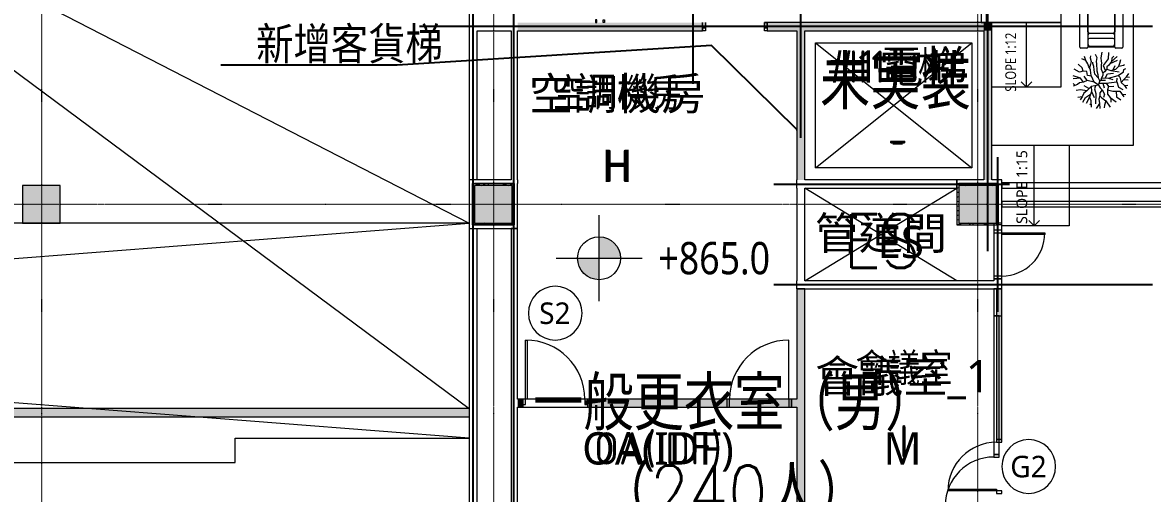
# Model space of a CAD drawing. Extents: x -32000 to 290600, y -29000 to 131250.
# Drawn here: x 234850 to 255849, y 54625 to 63375 of the extents above; entities that cross this region are included whole.
import ezdxf
from ezdxf.enums import TextEntityAlignment as Align

# ---------------------------------------------------------------- set-up
doc = ezdxf.new("R2010")
doc.units = 0
doc.header["$LTSCALE"] = 10
for name, pattern in [('H12PL2$0$HIDDEN', [0.375, 0.25, -0.125]), ('H12PL2$0$JJP_三點線', [0.9, 0.3, -0.15, 0, -0.15, 0, -0.15, 0, -0.15]), ('XFM7P20ICA$0$CENTERK3', [2.749, 2.5, -0.083, 0.083, -0.083]), ('XFM7P20ICA$0$H12PL2$0$HIDDEN', [0.4, 0.3, -0.1]), ('XFM7P20ICA$0$H12PL2$0$JJP_三點線', [0.9, 0.3, -0.15, 0, -0.15, 0, -0.15, 0, -0.15])]:
    doc.linetypes.add(name, pattern=pattern)
for name, color, linetype in [('H12PL2$0$A-OBJE-2D', 252, 'Continuous'), ('H12PL2$0$A-OBJE-TOIL.3D', 252, 'Continuous'), ('H12PL2$0$A-TEXT', 252, 'Continuous'), ('H12PL2$0$A-WALL-IN', 252, 'Continuous'), ('H12PL2$0$A-ZONE', 252, 'Continuous'), ('H12PL2$0$Door', 252, 'Continuous'), ('H12PL2$0$S-COL', 252, 'Continuous'), ('H12PL2$0$S-GRID', 252, 'Continuous'), ('XFM7P20ICA$0$H12PL2$0$A-LAW-建築面積計算', 252, 'Continuous'), ('XFM7P20ICA$0$H12PL2$0$A-OBJE-2D', 252, 'Continuous'), ('XFM7P20ICA$0$H12PL2$0$A-OBJE-TOIL.3D', 252, 'Continuous'), ('XFM7P20ICA$0$H12PL2$0$A-TEXT-修改說明', 252, 'Continuous'), ('XFM7P20ICA$0$H12PL2$0$A-WALL-IN', 252, 'Continuous'), ('XFM7P20ICA$0$H12PL2$0$A-ZONE', 252, 'Continuous'), ('XFM7P20ICA$0$H12PL2$0$D label', 252, 'Continuous'), ('XFM7P20ICA$0$H12PL2$0$Door', 252, 'Continuous'), ('XFM7P20ICA$0$H12PL2$0$Hattch', 252, 'Continuous'), ('XFM7P20ICA$0$H12PL2$0$S-COL', 252, 'Continuous'), ('XFM7P20ICA$0$H12PL2$0$S-GRID', 252, 'Continuous'), ('XFM7P20ICA$0$H12PL2$0$S-SLAB-SHOW', 252, 'Continuous'), ('XFM7P20ICA$0$K-SIN', 252, 'XFM7P20ICA$0$CENTERK3'), ('XFM7P20ICA$0$TEXT2', 252, 'Continuous')]:
    doc.layers.add(name, color=color, linetype=linetype)
doc.styles.add('H12PL2$0$Standard', font='', dxfattribs={"width": 0.8})
doc.styles.add('XFM7P20ICA$0$H12PL2$0$dim-txt', font='isocp.shx', dxfattribs={"width": 0.7, "bigfont": 'chineset.shx'})
doc.styles.add('XFM7P20ICA$0$H12PL2$0$Standard', font='isocp.shx', dxfattribs={"bigfont": 'chineset.shx'})
doc.styles.add('XFM7P20ICA$0$TEXT', font='romans.shx', dxfattribs={"width": 0.85, "bigfont": 'BIGFONT.shx'})
doc.styles.get('H12PL2$0$Standard').set_extended_font_data('Microsoft JhengHei')
doc.dimstyles.new('XFM7P20ICA$0$H12PL2$0$ARCH-dim-200MM', dxfattribs={"dimscale": 200, "dimtxt": 0.3, "dimasz": 0.1, "dimexe": 0.1, "dimexo": 0.1, "dimgap": 0.05, "dimtad": 1, "dimdec": 0, "dimlfac": 10, "dimrnd": 0.5, "dimdsep": 46, "dimtxsty": 'XFM7P20ICA$0$H12PL2$0$dim-txt', "dimblk": 'XFM7P20ICA$0$H12PL2$0$_Dot', "dimcen": 2, "dimclrd": 256, "dimclre": 256, "dimclrt": 256, "dimadec": 0, "dimazin": 0, "dimtfac": 1, "dimtix": 1, "dimtmove": 2, "dimatfit": 3, "dimldrblk": 'XFM7P20ICA$0$H12PL2$0$_OBLIQUE', "dimfxl": 1, "dimtvp": 1, "dimtolj": 1, "dimarcsym": 0})

# ---------------------------------------------------------------- blocks, each defined once
blk = doc.blocks.new('H12PL2')
at = {"layer": 'H12PL2$0$A-OBJE-2D', "lineweight": 0}
for p, q in [((192000, 85950), (243150, 59650)), ((250540, 63225), (251890, 63225)), ((249590, 60675), (252490, 63000)), ((249590, 63000), (252490, 60675)), ((249590, 60675), (249590, 63000)), ((249590, 63000), (252490, 63000)), ((252490, 63000), (252490, 60675)), ((253507.5, 62175), (253407.5, 62275)), ((253507.5, 62175), (253607.5, 62275)), ((252490, 60675), (249590, 60675)), ((249390, 58575), (252215, 60300)), ((252215, 58575), (249390, 60300)), ((192000, 55650), (243150, 59650)), ((243150, 55650), (192000, 59650))]:
    blk.add_line(p, q, dxfattribs=at)
for points in [[(192000, 85950), (192000, 55200), (238800, 55200), (238800, 55650), (243150, 55650)], [(252865, 66375), (254150, 66375), (254150, 63375), (252865, 63375)]]:
    blk.add_lwpolyline(points, dxfattribs=at)
blk.add_lwpolyline([(252865, 63375), (254150, 63375), (254150, 62175), (252865, 62175)], close=True, dxfattribs=at)
at = {"layer": 'H12PL2$0$A-OBJE-2D', "lineweight": 0, "flags": 128}
blk.add_lwpolyline([(253507.5, 62175), (253507.5, 63375)], dxfattribs=at)
at = {"layer": 'H12PL2$0$A-OBJE-2D', "linetype": 'H12PL2$0$HIDDEN', "lineweight": 0}
blk.add_lwpolyline([(243150, 59650), (192000, 59650)], dxfattribs=at)
at = {"layer": 'H12PL2$0$A-OBJE-TOIL.3D', "lineweight": 0, "flags": 128}
blk.add_lwpolyline([(245525, 63425), (245500, 63425), (245500, 63375), (245525, 63375)], close=True, dxfattribs=at)
at = {"layer": 'H12PL2$0$A-WALL-IN', "lineweight": 0}
for p, q in [((247490, 63375), (247490, 63225)), ((248690, 63375), (248690, 63225)), ((253050, 59515), (252900, 59515)), ((253050, 58615), (252900, 58615)), ((247940, 56375), (247940, 56225)), ((249140, 56375), (249140, 56225)), ((252900, 55350), (253000, 55350))]:
    blk.add_line(p, q, dxfattribs=at)
at = {"layer": 'H12PL2$0$A-WALL-IN', "lineweight": 0, "flags": 128}
for points in [[(243150, 75375), (243150, 60490)], [(252665, 65025), (252665, 63375)], [(252765, 63375), (252765, 65025)], [(243300, 60490), (243300, 63225)], [(243300, 63225), (243928, 63225)], [(243928, 63225), (243928, 60450)], [(244050, 60450), (244050, 63225)], [(244050, 63225), (247490, 63225)], [(252715, 63375), (248690, 63375)], [(248690, 63225), (249240, 63225)], [(249240, 63225), (249240, 60450)], [(249390, 60450), (249390, 63225)], [(249390, 63225), (252715, 63225)], [(252665, 63375), (252765, 63375)], [(252865, 63375), (252715, 63375)], [(252715, 63225), (252715, 60450)], [(252865, 60450), (252865, 63375)], [(243150, 60490), (243150, 59700)], [(243300, 60450), (243300, 60490)], [(243150, 60450), (243150, 60385)], [(243928, 60450), (243150, 60450)], [(243150, 60385), (243150, 59550)], [(243215, 59615), (243215, 60385)], [(243215, 60385), (243985, 60385)], [(243215, 60385), (243250, 60385)], [(243215, 60385), (243215, 59615)], [(243950, 60385), (243250, 60385)], [(243300, 60350), (243300, 60385)], [(243985, 60385), (243950, 60385)], [(243985, 60385), (243985, 59615)], [(243985, 59650), (243985, 60385)], [(244050, 60450), (244050, 60385)], [(244050, 59615), (244050, 60385)], [(249240, 60300), (249240, 60450)], [(249240, 60300), (249240, 58575)], [(252215, 60450), (249390, 60450)], [(249390, 58575), (249390, 60300)], [(249390, 60300), (252215, 60300)], [(252215, 60300), (252215, 60450)], [(252715, 60450), (252215, 60450)], [(252215, 60450), (252215, 60385)], [(252215, 60385), (252985, 60385)], [(252215, 60385), (252250, 60385)], [(252215, 60385), (252215, 59615)], [(252950, 60385), (252250, 60385)], [(252985, 60450), (252865, 60450)], [(252985, 60385), (252950, 60385)], [(253050, 60450), (252985, 60450)], [(252985, 60385), (252985, 59615)], [(252985, 59650), (252985, 60385)], [(253050, 59615), (253050, 60450)], [(243300, 59615), (243300, 59650)], [(243985, 59615), (243985, 59650)], [(252900, 59650), (252900, 59515)], [(253050, 59650), (252950, 59650)], [(252985, 59615), (252985, 59650)], [(253050, 59515), (253050, 59650)], [(243150, 59550), (243150, 50025)], [(243150, 59550), (243215, 59550)], [(243985, 59615), (243215, 59615)], [(243215, 59615), (243250, 59615)], [(243215, 59550), (244050, 59550)], [(243250, 59615), (243985, 59615)], [(243300, 45450), (243300, 59550)], [(243928, 59550), (243928, 45450)], [(244050, 59550), (243928, 59550)], [(244050, 59550), (244050, 59615)], [(244050, 56375), (244050, 59550)], [(252215, 59615), (252250, 59615)], [(252250, 59615), (252985, 59615)], [(253050, 59615), (252985, 59615)], [(252900, 58615), (252900, 58575)], [(253050, 58575), (253050, 58615)], [(249240, 58425), (249240, 58575)], [(249240, 58425), (249240, 56375)], [(249390, 58425), (249240, 58425)], [(249240, 58425), (253050, 58425)], [(252900, 58575), (249390, 58575)], [(249390, 54250), (249390, 58425)], [(253050, 58425), (252900, 58425)], [(252900, 58425), (252900, 57925)], [(253050, 58425), (253050, 58575)], [(253050, 57925), (253050, 58425)], [(252900, 57925), (253050, 57925)], [(252900, 57925), (252900, 55350)], [(253000, 57925), (252900, 57925)], [(253000, 55350), (253000, 57925)], [(247940, 56375), (244050, 56375)], [(249240, 56375), (249140, 56375)], [(244050, 56225), (247940, 56225)], [(244050, 53375), (244050, 56225)], [(249140, 56225), (249240, 56225)], [(249240, 56225), (249240, 53375)]]:
    blk.add_lwpolyline(points, dxfattribs=at)
at = {"layer": 'H12PL2$0$A-WALL-IN', "linetype": 'H12PL2$0$HIDDEN', "lineweight": 0, "flags": 128}
for points in [[(256200, 60400), (253050, 60400)], [(253050, 60400), (253050, 60300)], [(253050, 60300), (256200, 60300)]]:
    blk.add_lwpolyline(points, dxfattribs=at)
at = {"layer": 'H12PL2$0$Door', "lineweight": 0}
for p, q in [((247490, 63225), (247490, 63375)), ((247490, 63375), (247490, 63225)), ((247490, 63375), (247490, 63225)), ((247540, 63225), (247490, 63225)), ((247540, 63375), (247540, 63225)), ((248640, 63225), (248640, 63375)), ((248640, 63375), (248690, 63375)), ((248690, 63225), (248640, 63225)), ((248690, 63375), (248690, 63225)), ((248690, 63375), (248690, 63225)), ((248690, 63375), (248690, 63225)), ((253050, 59515), (252900, 59515)), ((252900, 59515), (252900, 59465)), ((252900, 59465), (253050, 59465)), ((253050, 59465), (253050, 59515)), ((253050, 59465), (253850, 59465)), ((253050, 59435), (253050, 59465)), ((253850, 59435), (253050, 59435)), ((253850, 59465), (253850, 59435)), ((253050, 58665), (252900, 58665)), ((252900, 58665), (252900, 58615)), ((252900, 58615), (253050, 58615)), ((253050, 58615), (253050, 58665)), ((249090, 56375), (249090, 57475)), ((247990, 56375), (247940, 56375)), ((247940, 56375), (247940, 56225)), ((247940, 56375), (247940, 56225)), ((247940, 56375), (247940, 56225)), ((247990, 56225), (247990, 56375)), ((249140, 56375), (249090, 56375)), ((249090, 56375), (249090, 56225)), ((249140, 56225), (249140, 56375)), ((249140, 56375), (249140, 56225)), ((249140, 56375), (249140, 56225)), ((247940, 56225), (247990, 56225)), ((249090, 56225), (249140, 56225)), ((252900, 55350), (252900, 55300)), ((253000, 55350), (252900, 55350)), ((252900, 55300), (253000, 55300)), ((253000, 55300), (253000, 55350))]:
    blk.add_line(p, q, dxfattribs=at)
for centre, radius, start, end in [((253050, 59465), 800, 270, 0), ((249090, 56375), 1100, 90, 180), ((252900, 54400), 900, 90, 180)]:
    blk.add_arc(centre, radius, start, end, dxfattribs=at)
at = {"layer": 'H12PL2$0$S-COL', "lineweight": 0, "flags": 128}
for points in [[(234850, 59650), (235550, 59650), (235550, 60350), (234850, 60350)], [(243250, 59650), (243950, 59650), (243950, 60350), (243250, 60350)], [(252250, 59650), (252950, 59650), (252950, 60350), (252250, 60350)]]:
    blk.add_lwpolyline(points, close=True, dxfattribs=at)
at = {"layer": 'H12PL2$0$S-GRID', "linetype": 'H12PL2$0$JJP_三點線', "lineweight": 0}
for p, q in [((235200, 128250), (235200, -28000)), ((243600, 128250), (243600, -28000)), ((252600, 128250), (252600, -28000)), ((-29000, 60000), (289600, 60000))]:
    blk.add_line(p, q, dxfattribs=at)
at = {"layer": 'H12PL2$0$A-TEXT', "linetype": 'Continuous', "lineweight": 0, "insert": (253114.93, 62091.75), "char_height": 200, "attachment_point": 1, "rotation": 90, "style": 'H12PL2$0$Standard'}
blk.add_mtext('\\A1;SLOPE 1:12', dxfattribs=at)
at = {"layer": 'H12PL2$0$A-ZONE', "style": 'H12PL2$0$Standard'}
for s, p in [('#1電梯', (251115, 62857.06)), ('空調機房', (245900.71, 62355.08)), ('-', (251115, 61516.69)), ('H', (245900.71, 61013.19)), ('管道間', (250802.5, 59760.05)), ('會議室_1', (251205.77, 57102.27)), ('OA(IDF)', (246659.43, 55761.62)), ('M', (251205.77, 55758.1))]:
    blk.add_text(s, height=600, dxfattribs=at).set_placement(p, align=Align.TOP_CENTER)
blk = doc.blocks.new('XFM7P20ICA$0$H12PL2$0$_Dot')
blk = doc.blocks.new('XFM7P20ICA$0$H12PL2$0$_OBLIQUE')
at = {"color": 0, "linetype": 'ByBlock', "lineweight": -2}
blk.add_line((-0.5, -0.5), (0.5, 0.5), dxfattribs=at)
blk = doc.blocks.new('XFM7P20ICA$0$H12PL2')
at = {"layer": 'XFM7P20ICA$0$H12PL2$0$Hattch', "linetype": 'Continuous', "lineweight": 0}
for points in [[(244050, 63225), (247490, 63225), (247490, 63375), (244050, 63375)], [(248690, 63225), (252715, 63225), (252715, 63375), (248690, 63375)], [(249390, 60450), (249390, 63225), (249240, 63225), (249240, 60450)], [(252715, 63225), (252865, 63375), (252715, 63375)], [(252715, 63225), (252865, 63225), (252865, 63375)], [(252715, 63225), (252715, 60450), (252865, 60450), (252865, 63225)], [(234850, 59650), (235550, 59650), (235550, 60350), (234850, 60350)], [(243250, 59650), (243950, 59650), (243950, 60350), (243250, 60350)], [(252250, 59650), (252950, 59650), (252950, 60350), (252250, 60350)], [(245565.38, 58995.71), (245965.38, 58995.71), (245934.93, 59148.79), (245848.22, 59278.56), (245718.45, 59365.27), (245565.38, 59395.71)], [(245565.38, 58995.71), (245165.38, 58995.71), (245195.83, 58842.64), (245282.54, 58712.87), (245412.31, 58626.16), (245565.38, 58595.71)], [(249390, 50400), (249390, 58425), (249240, 58425), (249240, 50400)], [(253050, 58425), (252950, 58425), (252950, 55625), (253050, 55625)], [(244050, 56375), (244050, 56225), (244150, 56225), (244150, 56375)], [(245350, 56375), (245350, 56225), (249240, 56225), (249240, 56375)], [(192900, 56050), (243150, 56050), (243150, 56200), (192900, 56200)]]:
    blk.add_hatch(color=256, dxfattribs=at).paths.add_polyline_path(points)
at = {"layer": 'XFM7P20ICA$0$H12PL2$0$A-LAW-建築面積計算', "lineweight": 0}
for p, q in [((254500, 62920), (254500, 63680)), ((254650, 63680), (254650, 62920)), ((254650, 63205.26), (254650, 63670)), ((255150, 62920), (255150, 63680)), ((255150, 63670), (255150, 63205.26)), ((255300, 63680), (255300, 62920)), ((254650, 63145.26), (254650, 62970)), ((255120, 63175.26), (254680, 63175.26)), ((255120, 63175.26), (254680, 63175.26)), ((255120, 63080), (254680, 63080)), ((255150, 62970), (255150, 63145.26)), ((254630, 62900), (254520, 62900)), ((255150, 62920), (254650, 62920)), ((254680, 62940), (255120, 62940)), ((254782.39, 62788.93), (254814.52, 62728.67)), ((254907.01, 62822.78), (254891.28, 62723.19)), ((255033.23, 62819.13), (255025.61, 62698.51)), ((255280, 62900), (255170, 62900)), ((254545.32, 62534.03), (254467.5, 62603.42)), ((254614.4, 62668.36), (254536.65, 62701.35)), ((254614.4, 62668.36), (254585.77, 62741.95)), ((254650.04, 62608.05), (254614.4, 62668.36)), ((254666.49, 62550.48), (254650.04, 62608.05)), ((254696.64, 62602.57), (254677.06, 62533.18)), ((254701.3, 62759.86), (254693.9, 62720.45)), ((254693.9, 62720.45), (254713.09, 62651.91)), ((254713.09, 62651.91), (254696.64, 62602.57)), ((254740.51, 62613.53), (254740.51, 62638.2)), ((254762.44, 62558.7), (254740.51, 62613.53)), ((254814.52, 62728.67), (254800.82, 62651.91)), ((254800.82, 62651.91), (254809.04, 62608.05)), ((254809.04, 62608.05), (254811.78, 62569.67)), ((254891.28, 62723.19), (254899.51, 62657.39)), ((254902.25, 62624.5), (254894.02, 62586.12)), ((254894.02, 62586.12), (254896.77, 62539.51)), ((254899.51, 62657.39), (254902.25, 62624.5)), ((254968.04, 62627.24), (254935.14, 62575.15)), ((255025.61, 62698.51), (254968.04, 62627.24)), ((255033.83, 62577.89), (255000.94, 62550.48)), ((255091.4, 62651.91), (255033.83, 62577.89)), ((255062.62, 62614.9), (255200.51, 62676.58)), ((255091.4, 62651.91), (255196.53, 62745.74)), ((255094.15, 62714.96), (255091.4, 62651.91)), ((255132.03, 62749.68), (255094.15, 62714.96)), ((255122.38, 62495.65), (255153.91, 62577.89)), ((255227.93, 62564.19), (255241.63, 62619.01)), ((255227.93, 62564.19), (255310.17, 62586.12)), ((255241.63, 62619.01), (255265.04, 62689.12)), ((255310.17, 62586.12), (255327.68, 62597.79)), ((254512.42, 62339.39), (254377.51, 62382.54)), ((254495.97, 62451.79), (254397.8, 62509.78)), ((254564.51, 62470.98), (254495.97, 62451.79)), ((254564.51, 62470.98), (254545.32, 62534.03)), ((254627.56, 62465.5), (254564.51, 62470.98)), ((254638.53, 62298.27), (254583.7, 62377.77)), ((254644.01, 62391.48), (254627.56, 62465.5)), ((254715.83, 62377.77), (254644.01, 62391.48)), ((254696.64, 62501.13), (254666.49, 62550.48)), ((254707.61, 62427.12), (254696.64, 62501.13)), ((254715.83, 62377.77), (254707.61, 62427.12)), ((254740.51, 62322.94), (254715.83, 62377.77)), ((254765.18, 62495.65), (254762.44, 62558.7)), ((254781.63, 62416.15), (254765.18, 62495.65)), ((254841.94, 62347.62), (254781.63, 62416.15)), ((254811.78, 62569.67), (254814.52, 62523.07)), ((254814.52, 62523.07), (254817.26, 62476.46)), ((254817.26, 62476.46), (254836.45, 62410.67)), ((254836.45, 62410.67), (254841.94, 62347.62)), ((254896.77, 62539.51), (254894.02, 62509.36)), ((254894.02, 62509.36), (254929.66, 62435.34)), ((254926.92, 62394.22), (254904.99, 62347.62)), ((254929.66, 62435.34), (254926.92, 62394.22)), ((254957.08, 62460.01), (254929.66, 62435.34)), ((254935.14, 62575.15), (254954.33, 62531.29)), ((254954.33, 62531.29), (254974.71, 62480.95)), ((255000.94, 62512.1), (254957.08, 62460.01)), ((254970.51, 62344.87), (255014.1, 62424.38)), ((255000.94, 62550.48), (255000.94, 62512.1)), ((255000.94, 62512.1), (255077.15, 62481.94)), ((255014.1, 62424.38), (255123.75, 62435.34)), ((255036.03, 62342.13), (255215.59, 62391.48)), ((255077.15, 62481.94), (255167.61, 62509.36)), ((255077.15, 62481.94), (255230.67, 62462.75)), ((255167.61, 62509.36), (255227.93, 62564.19)), ((255215.59, 62391.48), (255310.17, 62462.75)), ((255244.37, 62361.32), (255215.59, 62391.48)), ((255310.17, 62462.75), (255315.65, 62501.13)), ((255315.65, 62501.13), (255356.84, 62519.97)), ((255370.48, 62366.81), (255412.12, 62427.24)), ((254414.3, 62208.38), (254377.04, 62242.74)), ((254512.42, 62339.39), (254377.41, 62329.9)), ((254457.59, 62226.99), (254377.51, 62192.55)), ((254493.23, 62254.41), (254457.59, 62226.99)), ((254567.25, 62268.12), (254493.23, 62254.41)), ((254567.25, 62268.12), (254512.42, 62339.39)), ((254638.53, 62298.27), (254567.25, 62268.12)), ((254670.05, 62147.49), (254583.7, 62199.58)), ((254709.8, 62185.87), (254630.3, 62109.11)), ((254767.92, 62268.12), (254638.53, 62298.27)), ((254847.42, 62213.29), (254709.8, 62185.87)), ((254709.8, 62185.87), (254715.28, 62092.67)), ((254767.92, 62268.12), (254740.51, 62322.94)), ((254847.42, 62213.29), (254767.92, 62268.12)), ((254788.37, 62201.52), (254770.11, 62142.01)), ((254841.94, 62347.62), (254874.83, 62284.56)), ((254847.42, 62213.29), (254874.83, 62284.56)), ((254847.42, 62213.29), (254877.03, 62163.94)), ((254861.13, 62248.93), (254989.42, 62251.67)), ((254891.84, 62307.3), (254874.83, 62284.56)), ((254877.03, 62163.94), (254918.15, 62125.56)), ((254904.99, 62347.62), (254891.84, 62307.3)), ((254891.84, 62307.3), (254978.46, 62303.75)), ((254904.99, 62347.62), (255036.03, 62342.13)), ((254925.28, 62250.3), (254953.79, 62161.2)), ((254989.42, 62251.67), (255186.8, 62273.6)), ((254989.42, 62251.67), (255030.55, 62185.87)), ((255030.55, 62185.87), (255016.84, 62125.56)), ((255030.55, 62185.87), (255129.24, 62191.36)), ((255036.03, 62342.13), (255115.53, 62320.2)), ((255186.8, 62273.6), (255195.03, 62339.39)), ((255186.8, 62273.6), (255216.96, 62172.17)), ((255216.96, 62172.17), (255301.94, 62133.79)), ((255244.37, 62361.32), (255269.05, 62262.63)), ((255269.05, 62262.63), (255315.65, 62314.72)), ((255269.05, 62262.63), (255329.36, 62205.06)), ((255315.65, 62314.72), (255370.48, 62366.81)), ((255315.65, 62314.72), (255401.08, 62308.96)), ((255329.36, 62205.06), (255391.99, 62210.2)), ((255329.36, 62205.06), (255370.57, 62147.39)), ((255370.48, 62366.81), (255422.96, 62361.93)), ((254509.68, 62125.56), (254434.89, 62112.78)), ((254545.32, 61996.72), (254466, 61985.22)), ((254545.32, 61996.72), (254505.93, 61938.31)), ((254630.3, 62109.11), (254509.68, 62125.56)), ((254572.73, 62065.25), (254545.32, 61996.72)), ((254554.77, 61897.49), (254605.63, 61980.27)), ((254630.3, 62109.11), (254572.73, 62065.25)), ((254605.63, 61980.27), (254698.84, 62041.95)), ((254682.39, 61991.24), (254616.8, 61871.3)), ((254715.28, 62092.67), (254682.39, 61991.24)), ((254682.39, 61991.24), (254707.06, 61928.18)), ((254715.28, 62092.67), (254764.63, 61985.75)), ((254770.11, 62142.01), (254797.53, 62054.29)), ((254797.53, 62054.29), (254789.3, 61865.13)), ((254874.29, 62015.91), (254855.1, 61950.11)), ((254855.1, 61950.11), (254868.8, 61870.61)), ((254918.15, 62125.56), (254871.54, 62070.74)), ((254871.54, 62070.74), (254874.29, 62015.91)), ((254874.29, 62015.91), (254907.18, 61977.53)), ((254907.18, 61977.53), (254983.94, 61922.7)), ((254918.15, 62125.56), (254959.27, 62046.06)), ((254959.27, 62046.06), (254940.08, 61983.01)), ((255016.84, 62125.56), (255014.1, 62043.32)), ((255014.1, 62043.32), (255066.18, 61980.27)), ((255016.84, 62125.56), (255115.53, 62103.63)), ((255066.18, 61980.27), (255173.1, 61900.48)), ((255076.72, 61972.41), (255074.41, 61895.29)), ((255115.53, 62103.63), (255241.63, 62100.89)), ((255178.58, 62102.26), (255181.32, 61996.72)), ((255181.32, 61996.72), (255263.05, 61941.7)), ((255241.63, 62100.89), (255321.01, 61995.33)), ((255282.37, 62046.71), (255354.1, 62040.11)), ((254708.41, 61866.78), (254688.44, 61848.76)), ((254707.06, 61928.18), (254711.9, 61804.6)), ((254868.8, 61870.61), (254802.21, 61780.95)), ((254868.8, 61870.61), (254874.05, 61777.23)), ((254959.27, 61840.46), (254955.2, 61792.94)), ((254983.94, 61922.7), (254959.27, 61840.46)), ((254983.94, 61922.7), (255065.52, 61806.31))]:
    blk.add_line(p, q, dxfattribs=at)
for centre, radius, start, end in [((254680, 63205.26), 30, 180, 270), ((254680, 63145.26), 30, 90, 180), ((254680, 63050), 30, 90, 180), ((255120, 63205.26), 30, 270, 0), ((255120, 63145.26), 30, 0, 90), ((255120, 63050), 30, 0, 90), ((254520, 62920), 20, 180, 270), ((254630, 62920), 20, 270, 0), ((254680, 62970), 30, 180, 270), ((255120, 62970), 30, 270, 0), ((255170, 62920), 20, 180, 270), ((255280, 62920), 20, 270, 0)]:
    blk.add_arc(centre, radius, start, end, dxfattribs=at)
at = {"layer": 'XFM7P20ICA$0$H12PL2$0$A-OBJE-2D', "lineweight": 0}
for p, q in [((197025, 90465), (243150, 56200)), ((253653.12, 59600), (253553.12, 59700)), ((253653.12, 59600), (253753.12, 59700))]:
    blk.add_line(p, q, dxfattribs=at)
for points in [[(255500, 61100), (255500, 66600)], [(252865, 61100), (254300, 61100), (255500, 61100)], [(254300, 61100), (254300, 59600)], [(254300, 59600), (253050, 59600)]]:
    blk.add_lwpolyline(points, dxfattribs=at)
at = {"layer": 'XFM7P20ICA$0$H12PL2$0$A-OBJE-2D', "lineweight": 0, "flags": 128}
blk.add_lwpolyline([(253653.12, 59600), (253653.12, 61100)], dxfattribs=at)
at = {"layer": 'XFM7P20ICA$0$H12PL2$0$A-OBJE-TOIL.3D', "lineweight": 0, "flags": 128}
blk.add_lwpolyline([(245640, 63425), (245665, 63425), (245665, 63375), (245640, 63375)], close=True, dxfattribs=at)
at = {"layer": 'XFM7P20ICA$0$H12PL2$0$A-WALL-IN', "lineweight": 0}
for p, q in [((247490, 63375), (247490, 63225)), ((248690, 63375), (248690, 63225)), ((244150, 56375), (244150, 56225)), ((245350, 56375), (245350, 56225)), ((252950, 55625), (253050, 55625)), ((252950, 54625), (253050, 54625))]:
    blk.add_line(p, q, dxfattribs=at)
at = {"layer": 'XFM7P20ICA$0$H12PL2$0$A-WALL-IN', "lineweight": 0, "flags": 128}
for points in [[(243150, 74615), (243150, 60450)], [(243300, 63225), (243928, 63225)], [(243300, 60450), (243300, 63225)], [(243928, 63225), (243928, 60450)], [(244050, 60450), (244050, 63225)], [(244050, 63225), (247490, 63225)], [(252715, 63375), (248690, 63375)], [(248690, 63225), (249240, 63225)], [(249240, 63225), (249240, 60450)], [(249390, 60450), (249390, 63225)], [(249390, 63225), (252715, 63225)], [(252865, 63375), (252715, 63375)], [(252715, 63225), (252715, 60450)], [(252865, 60450), (252865, 63375)], [(243150, 60450), (243150, 60385)], [(243150, 60385), (243150, 59550)], [(243215, 59615), (243215, 60385)], [(243215, 60385), (243985, 60385)], [(243215, 60385), (243250, 60385)], [(243215, 60385), (243215, 59615)], [(243950, 60385), (243250, 60385)], [(243928, 60450), (243300, 60450)], [(243985, 60385), (243950, 60385)], [(243985, 60385), (243985, 59615)], [(243985, 59650), (243985, 60385)], [(244050, 60450), (244050, 60385)], [(244050, 59615), (244050, 60385)], [(249240, 60300), (249240, 60450)], [(249240, 60300), (249240, 58575)], [(252215, 60450), (249390, 60450)], [(249390, 58575), (249390, 60300)], [(249390, 60300), (252215, 60300)], [(252215, 60300), (252215, 60450)], [(252715, 60450), (252215, 60450)], [(252215, 60450), (252215, 60385)], [(252215, 60385), (252985, 60385)], [(252215, 60385), (252250, 60385)], [(252215, 60385), (252215, 59615)], [(252950, 60385), (252250, 60385)], [(252985, 60450), (252865, 60450)], [(252985, 60385), (252950, 60385)], [(253050, 60450), (252985, 60450)], [(252985, 60385), (252985, 59615)], [(252985, 59650), (252985, 60385)], [(253050, 59615), (253050, 60450)], [(243985, 59615), (243985, 59650)], [(252900, 59650), (252900, 58575)], [(253050, 59650), (252950, 59650)], [(252985, 59615), (252985, 59650)], [(253050, 58575), (253050, 59650)], [(243150, 59550), (243150, 56200)], [(243985, 59615), (243215, 59615)], [(243215, 59615), (243250, 59615)], [(243250, 59615), (243985, 59615)], [(243300, 45450), (243300, 59550)], [(243300, 59550), (244050, 59550)], [(243928, 59550), (243928, 45450)], [(244050, 59550), (243928, 59550)], [(244050, 59550), (244050, 59615)], [(244050, 56375), (244050, 59550)], [(252215, 59615), (252250, 59615)], [(252250, 59615), (252985, 59615)], [(253050, 59615), (252985, 59615)], [(249240, 58425), (249240, 58575)], [(249240, 58425), (249240, 56375)], [(252900, 58575), (249390, 58575)], [(249390, 54525), (249390, 58425)], [(249390, 58425), (253050, 58425)], [(252950, 58425), (252950, 55625)], [(253050, 58425), (252950, 58425)], [(253050, 58425), (253050, 58575)], [(253050, 55625), (253050, 58425)], [(244150, 56375), (244050, 56375)], [(249240, 56375), (245350, 56375)], [(243150, 56200), (192900, 56200)], [(244050, 56225), (244150, 56225)], [(244050, 53375), (244050, 56225)], [(245350, 56225), (249240, 56225)], [(249240, 56225), (249240, 53375)], [(192900, 56050), (243150, 56050)], [(243150, 56050), (243150, 50025)]]:
    blk.add_lwpolyline(points, dxfattribs=at)
at = {"layer": 'XFM7P20ICA$0$H12PL2$0$A-WALL-IN', "linetype": 'XFM7P20ICA$0$H12PL2$0$HIDDEN', "lineweight": 0, "flags": 128}
for points in [[(261050, 60050), (253050, 60050)], [(253050, 60050), (253050, 59950)], [(253050, 59950), (261050, 59950)]]:
    blk.add_lwpolyline(points, dxfattribs=at)
at = {"layer": 'XFM7P20ICA$0$H12PL2$0$D label', "lineweight": 0, "flags": 128}
for points in [[(245250, 57975, 1), (244250, 57975, 1)], [(253550, 55625, 1), (253550, 54625, 1)]]:
    blk.add_lwpolyline(points, format="xyb", close=True, dxfattribs=at)
at = {"layer": 'XFM7P20ICA$0$H12PL2$0$Door', "lineweight": 0}
for p, q in [((247490, 63375), (247490, 63275)), ((247490, 63275), (247540, 63275)), ((247540, 63275), (247540, 63375)), ((248690, 63375), (248640, 63375)), ((248640, 63375), (248640, 63275)), ((248640, 63275), (248690, 63275)), ((248690, 63275), (248690, 63375)), ((244200, 56375), (244200, 57475)), ((244200, 57475), (244230, 57475)), ((244230, 57475), (244230, 56375)), ((244200, 56375), (244150, 56375)), ((244150, 56375), (244150, 56275)), ((244230, 56375), (244200, 56375)), ((244200, 56275), (244200, 56375)), ((245350, 56375), (245300, 56375)), ((245300, 56375), (245300, 56275)), ((245350, 56275), (245350, 56375)), ((244150, 56275), (244200, 56275)), ((245300, 56275), (245350, 56275)), ((252950, 55625), (252950, 55575)), ((253050, 55625), (252950, 55625)), ((252950, 55575), (253050, 55575)), ((253050, 55575), (253050, 55625)), ((252050, 54675), (252050, 54705)), ((252050, 54705), (252950, 54705)), ((252950, 54675), (252050, 54675)), ((252950, 54705), (252950, 54675)), ((252950, 54675), (252950, 54625)), ((253050, 54675), (252950, 54675)), ((252950, 54625), (253050, 54625)), ((253050, 54625), (253050, 54675))]:
    blk.add_line(p, q, dxfattribs=at)
for centre, radius, start, end in [((244200, 56375), 1100, 0, 90), ((252950, 54675), 900, 90, 180)]:
    blk.add_arc(centre, radius, start, end, dxfattribs=at)
at = {"layer": 'XFM7P20ICA$0$H12PL2$0$Hattch', "lineweight": 0}
for p, q in [((243215, 60300.52), (243250, 60311.28)), ((243257.18, 60385), (243359.02, 60353.71)), ((243359.02, 60353.71), (243378.34, 60350.17)), ((243378.34, 60350.17), (243397.94, 60351.2)), ((243397.94, 60351.2), (243416.78, 60356.74)), ((243416.78, 60356.74), (243433.82, 60366.49)), ((243433.82, 60366.49), (243448.15, 60379.92)), ((243448.15, 60379.92), (243451.5, 60385)), ((243502.29, 60369.5), (243500, 60350)), ((243507.95, 60385), (243502.29, 60369.5)), ((243757.18, 60385), (243859.02, 60353.71)), ((243859.02, 60353.71), (243878.34, 60350.17)), ((243878.34, 60350.17), (243897.94, 60351.2)), ((243897.94, 60351.2), (243916.78, 60356.74)), ((243916.78, 60356.74), (243933.82, 60366.49)), ((243933.82, 60366.49), (243948.15, 60379.92)), ((243948.15, 60379.92), (243950, 60382.72)), ((243950, 60382.72), (243951.5, 60385)), ((243958.97, 60302.18), (243950, 60315.76)), ((243965.71, 60283.74), (243958.97, 60302.18)), ((243968, 60264.24), (243965.71, 60283.74)), ((252215, 60300.52), (252250, 60311.28)), ((252257.18, 60385), (252359.02, 60353.71)), ((252359.02, 60353.71), (252378.34, 60350.17)), ((252378.34, 60350.17), (252397.94, 60351.2)), ((252397.94, 60351.2), (252416.78, 60356.74)), ((252416.78, 60356.74), (252433.82, 60366.49)), ((252433.82, 60366.49), (252448.15, 60379.92)), ((252448.15, 60379.92), (252451.5, 60385)), ((252502.29, 60369.5), (252500, 60350)), ((252507.95, 60385), (252502.29, 60369.5)), ((252757.18, 60385), (252859.02, 60353.71)), ((252859.02, 60353.71), (252878.34, 60350.17)), ((252878.34, 60350.17), (252897.94, 60351.2)), ((252897.94, 60351.2), (252916.78, 60356.74)), ((252916.78, 60356.74), (252933.82, 60366.49)), ((252933.82, 60366.49), (252948.15, 60379.92)), ((252948.15, 60379.92), (252950, 60382.72)), ((252950, 60382.72), (252951.5, 60385)), ((252958.97, 60302.18), (252950, 60315.76)), ((252965.71, 60283.74), (252958.97, 60302.18)), ((252968, 60264.24), (252965.71, 60283.74)), ((243215, 60227.96), (243250, 60217.2)), ((243215, 60130.52), (243250, 60141.28)), ((243215, 60057.96), (243250, 60047.2)), ((243950, 60212.72), (243958.97, 60226.3)), ((243958.97, 60132.18), (243950, 60145.76)), ((243958.97, 60226.3), (243965.71, 60244.74)), ((243965.71, 60113.74), (243958.97, 60132.18)), ((243958.97, 60056.3), (243965.71, 60074.74)), ((243965.71, 60244.74), (243968, 60264.24)), ((243968, 60094.24), (243965.71, 60113.74)), ((243965.71, 60074.74), (243968, 60094.24)), ((252215, 60227.96), (252250, 60217.2)), ((252215, 60130.52), (252250, 60141.28)), ((252215, 60057.96), (252250, 60047.2)), ((252950, 60212.72), (252958.97, 60226.3)), ((252958.97, 60132.18), (252950, 60145.76)), ((252958.97, 60226.3), (252965.71, 60244.74)), ((252965.71, 60113.74), (252958.97, 60132.18)), ((252958.97, 60056.3), (252965.71, 60074.74)), ((252965.71, 60244.74), (252968, 60264.24)), ((252968, 60094.24), (252965.71, 60113.74)), ((252965.71, 60074.74), (252968, 60094.24)), ((243215, 59960.52), (243250, 59971.28)), ((243215, 59887.96), (243250, 59877.2)), ((243950, 60042.72), (243958.97, 60056.3)), ((243958.97, 59962.18), (243950, 59975.76)), ((243950, 59872.72), (243958.97, 59886.3)), ((243965.71, 59943.74), (243958.97, 59962.18)), ((243958.97, 59886.3), (243965.71, 59904.74)), ((243968, 59924.24), (243965.71, 59943.74)), ((243965.71, 59904.74), (243968, 59924.24)), ((252215, 59960.52), (252250, 59971.28)), ((252215, 59887.96), (252250, 59877.2)), ((252950, 60042.72), (252958.97, 60056.3)), ((252958.97, 59962.18), (252950, 59975.76)), ((252950, 59872.72), (252958.97, 59886.3)), ((252965.71, 59943.74), (252958.97, 59962.18)), ((252958.97, 59886.3), (252965.71, 59904.74)), ((252968, 59924.24), (252965.71, 59943.74)), ((252965.71, 59904.74), (252968, 59924.24)), ((243215, 59790.52), (243250, 59801.28)), ((243215, 59717.96), (243250, 59707.2)), ((243250, 59631.28), (243310.95, 59650)), ((243448.15, 59638.56), (243435.95, 59650)), ((243458.97, 59622.18), (243448.15, 59638.56)), ((243502.17, 59650), (243502.29, 59648.98)), ((243502.29, 59648.98), (243509.03, 59630.54)), ((243697.02, 59615), (243810.95, 59650)), ((243948.15, 59638.56), (243935.95, 59650)), ((243950, 59635.76), (243948.15, 59638.56)), ((243958.97, 59792.18), (243950, 59805.76)), ((243950, 59702.72), (243958.97, 59716.3)), ((243965.71, 59773.74), (243958.97, 59792.18)), ((243958.97, 59716.3), (243965.71, 59734.74)), ((243968, 59754.24), (243965.71, 59773.74)), ((243965.71, 59734.74), (243968, 59754.24)), ((252215, 59790.52), (252250, 59801.28)), ((252215, 59717.96), (252250, 59707.2)), ((252250, 59631.28), (252310.95, 59650)), ((252448.15, 59638.56), (252435.95, 59650)), ((252458.97, 59622.18), (252448.15, 59638.56)), ((252502.17, 59650), (252502.29, 59648.98)), ((252502.29, 59648.98), (252509.03, 59630.54)), ((252697.02, 59615), (252810.95, 59650)), ((252948.15, 59638.56), (252935.95, 59650)), ((252950, 59635.76), (252948.15, 59638.56)), ((252958.97, 59792.18), (252950, 59805.76)), ((252950, 59702.72), (252958.97, 59716.3)), ((252965.71, 59773.74), (252958.97, 59792.18)), ((252958.97, 59716.3), (252965.71, 59734.74)), ((252968, 59754.24), (252965.71, 59773.74)), ((252965.71, 59734.74), (252968, 59754.24)), ((243215, 59620.52), (243222.97, 59622.97)), ((243222.97, 59622.97), (243250, 59631.28)), ((243461.6, 59615), (243458.97, 59622.18)), ((243509.03, 59630.54), (243519.3, 59615)), ((243958.97, 59622.18), (243950, 59635.76)), ((243961.6, 59615), (243958.97, 59622.18)), ((252215, 59620.52), (252222.97, 59622.97)), ((252222.97, 59622.97), (252250, 59631.28)), ((252461.6, 59615), (252458.97, 59622.18)), ((252509.03, 59630.54), (252519.3, 59615)), ((252958.97, 59622.18), (252950, 59635.76)), ((252961.6, 59615), (252958.97, 59622.18))]:
    blk.add_line(p, q, dxfattribs=at)
at = {"layer": 'XFM7P20ICA$0$H12PL2$0$S-COL', "lineweight": 0, "flags": 128}
for points in [[(234850, 59650), (235550, 59650), (235550, 60350), (234850, 60350)], [(243250, 59650), (243950, 59650), (243950, 60350), (243250, 60350)], [(252250, 59650), (252950, 59650), (252950, 60350), (252250, 60350)]]:
    blk.add_lwpolyline(points, close=True, dxfattribs=at)
at = {"layer": 'XFM7P20ICA$0$H12PL2$0$S-GRID', "linetype": 'XFM7P20ICA$0$H12PL2$0$JJP_三點線', "lineweight": 0}
for p, q in [((235200, 128250), (235200, -28000)), ((243600, 128250), (243600, -28000)), ((252600, 128250), (252600, -28000)), ((-29000, 60000), (289600, 60000))]:
    blk.add_line(p, q, dxfattribs=at)
at = {"layer": 'XFM7P20ICA$0$H12PL2$0$S-SLAB-SHOW', "lineweight": 0}
for p, q in [((245565.38, 58195.71), (245565.38, 59795.71)), ((244765.38, 58995.71), (246365.38, 58995.71))]:
    blk.add_line(p, q, dxfattribs=at)
blk.add_circle((245565.38, 58995.71), 400, dxfattribs=at)
at = {"linetype": 'Continuous', "lineweight": 0, "insert": (253322.18, 59633.89), "char_height": 200, "attachment_point": 1, "rotation": 90, "style": 'XFM7P20ICA$0$H12PL2$0$Standard'}
blk.add_mtext('\\A1;{\\fMicrosoft JhengHei|b0|i0|c136|p34;SLOPE 1:15 }', dxfattribs=at)
at = {"layer": 'XFM7P20ICA$0$H12PL2$0$A-TEXT-修改說明', "linetype": 'Continuous', "lineweight": 0, "style": 'XFM7P20ICA$0$H12PL2$0$Standard'}
for s, insert, char_height, attachment_point in [('\\A1;{\\fMicrosoft JhengHei|b0|i0|c136|p34;\\W0.85;新增客貨梯}', (239189.82, 62947.52), 598.4677, 4), ('\\A1;{\\fMicrosoft JhengHei|b0|i0|c136|p34;ES}', (250739.63, 59599.79), 600, 1)]:
    blk.add_mtext(s, dxfattribs=dict(at, insert=insert, char_height=char_height, attachment_point=attachment_point))
at = {"layer": 'XFM7P20ICA$0$H12PL2$0$A-ZONE', "style": 'XFM7P20ICA$0$H12PL2$0$Standard'}
for s, p in [('#1電梯', (251115, 62857.06)), ('空調機房', (245900.71, 62355.08)), ('-', (251115, 61516.69)), ('H', (245900.71, 61013.19)), ('會議室', (251230.77, 57239.77)), ('I', (251230.77, 55895.6)), ('OA(IDF)', (246659.43, 55761.62))]:
    blk.add_text(s, height=600, dxfattribs=at).set_placement(p, align=Align.TOP_CENTER)
at = {"layer": 'XFM7P20ICA$0$H12PL2$0$D label', "lineweight": 0, "char_height": 400, "attachment_point": 7, "style": 'XFM7P20ICA$0$H12PL2$0$Standard'}
for s, insert in [('\\A1;\\pt0;{\\fMicrosoft JhengHei|b0|i0|c136|p34;S2}', (244450.76, 57768.41)), ('\\A1;\\pt0;{\\fMicrosoft JhengHei|b0|i0|c136|p34;G2}', (253207.51, 54918.41))]:
    blk.add_mtext(s, dxfattribs=dict(at, insert=insert))
at = {"layer": 'XFM7P20ICA$0$H12PL2$0$S-SLAB-SHOW', "lineweight": 0, "insert": (246665.38, 58685.83), "char_height": 600, "attachment_point": 7, "style": 'XFM7P20ICA$0$H12PL2$0$Standard'}
blk.add_mtext('\\A1;{\\fMicrosoft JhengHei|b0|i0|c136|p34;\\W0.85;+865.0}', dxfattribs=at)
at = {"layer": 'XFM7P20ICA$0$H12PL2$0$A-TEXT-修改說明', "lineweight": 0, "annotation_type": 0, "has_hookline": 1, "hookline_direction": 1, "text_width": 3266.63}
blk.add_leader([(249240, 61387.5), (247656.55, 62947.52), (241813.13, 62586.51)], dimstyle='XFM7P20ICA$0$H12PL2$0$ARCH-dim-200MM', dxfattribs=at)
blk = doc.blocks.new('XFM7P20ICA')
at = {"layer": 'XFM7P20ICA$0$K-SIN'}
for p, q in [((247315, 62235.3879), (247315, 87994.87808)), ((243225, 0), (243225, 76400.09227)), ((249315, 61235.3879), (249315, 76400.09227)), ((243978, 43636.58503), (243978, 64804.47447)), ((252790, 59130), (252790, 64800)), ((255848.18578, 63300), (242225, 63300)), ((252975, 58000), (252975, 60875)), ((248815, 60375), (253193.33061, 60375)), ((255848.18578, 58500), (248815, 58500))]:
    blk.add_line(p, q, dxfattribs=at)
blk.add_blockref('XFM7P20ICA$0$H12PL2', (0, 0))
at = {"layer": 'XFM7P20ICA$0$TEXT2', "style": 'XFM7P20ICA$0$TEXT', "width": 0.85}
for s, p in [('未実装', (251072.88993, 62263.71258)), ('ES', (250821.00146, 59316.09688)), ('一般更衣室（男）', (248076.7372, 56296.49606)), ('（240人）', (248066.69094, 54644.36628))]:
    blk.add_text(s, height=1000, dxfattribs=at).set_placement(p, align=Align.MIDDLE_CENTER)

msp = doc.modelspace()

# ---------------------------------------------------------------- block references
for name in ['H12PL2', 'XFM7P20ICA']:
    msp.add_blockref(name, (0, 0))

doc.saveas('drawing.dxf')
